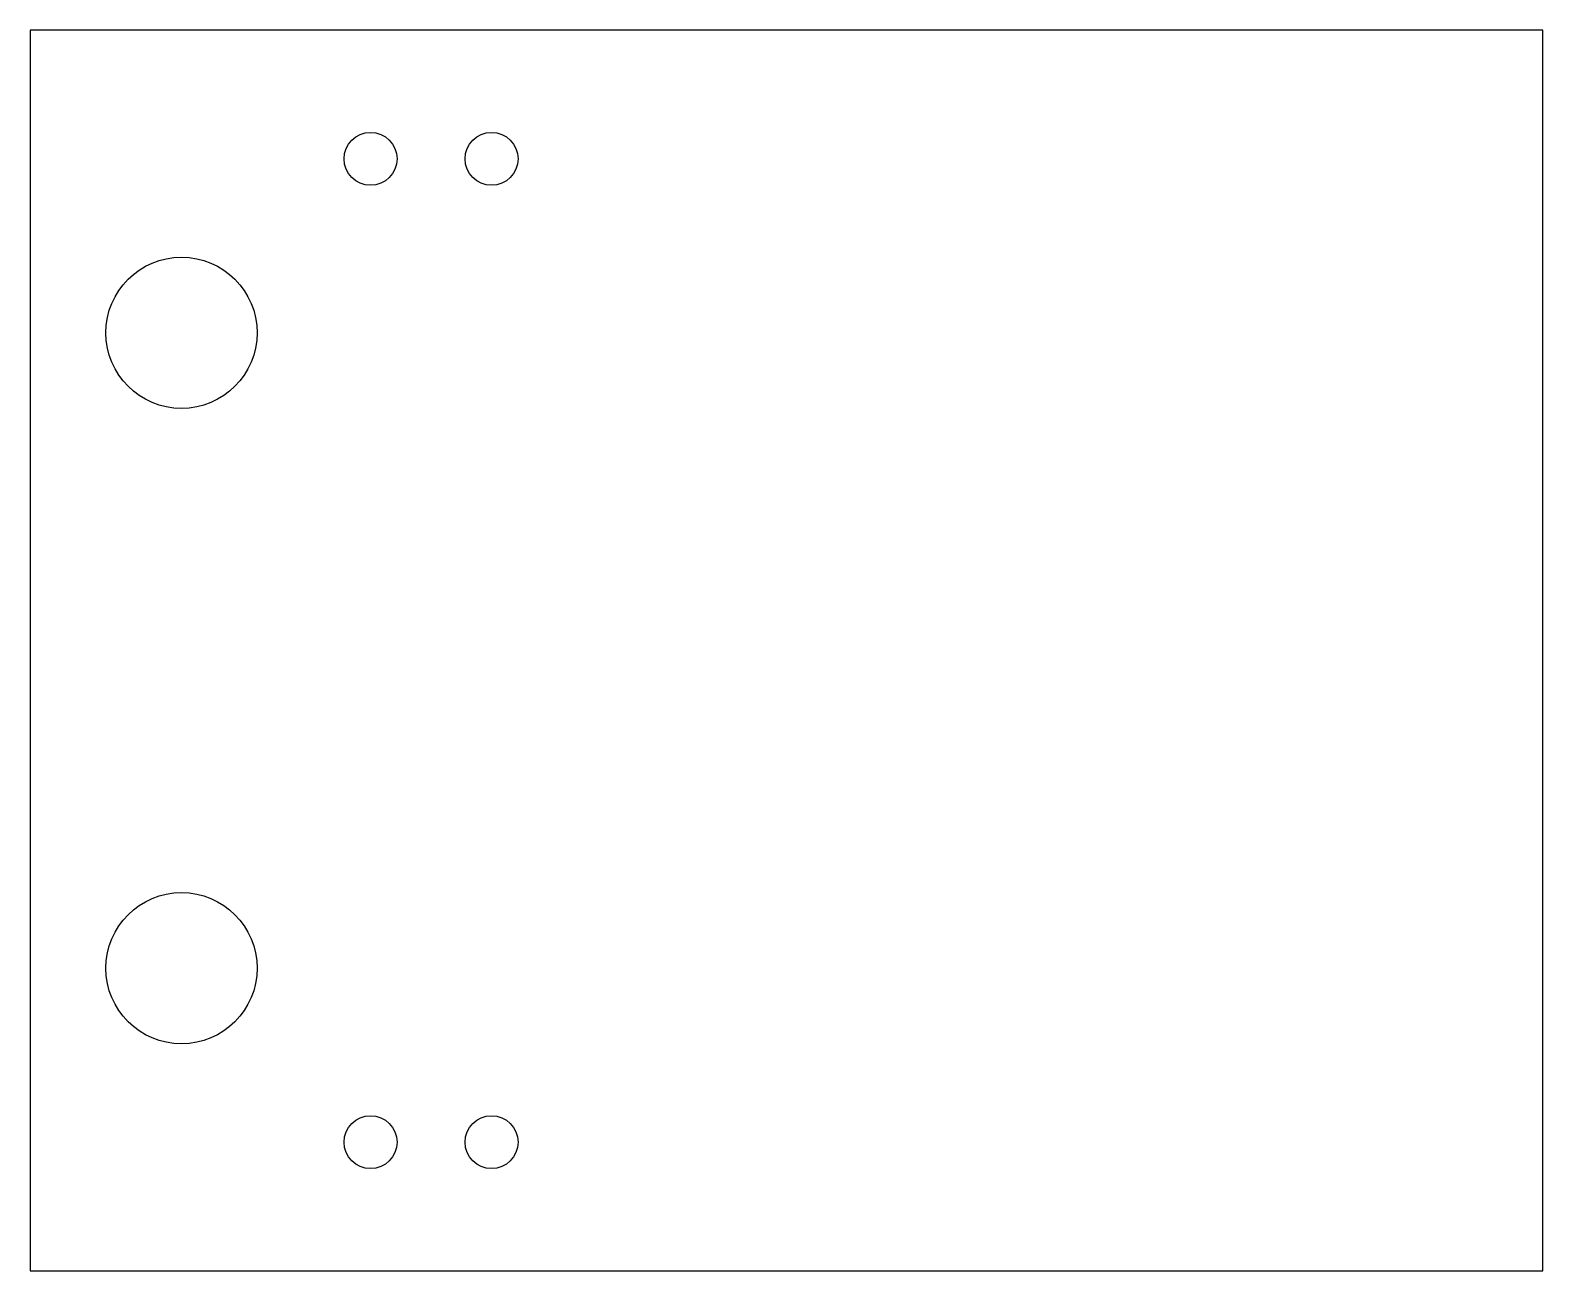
# Model space of a CAD drawing. Header units: millimetres. Extents: x 200 to 300, y 68 to 150.
import ezdxf

# ---------------------------------------------------------------- set-up
doc = ezdxf.new("R2010")
doc.units = ezdxf.units.MM
doc.layers.get('0').update_dxf_attribs({"linetype": 'CONTINUOUS'})

msp = doc.modelspace()

# ---------------------------------------------------------------- linework, layer by layer
msp.add_lwpolyline([(300, 150), (200, 150), (200, 68), (300, 68)], close=True)
for centre, radius in [((222.5, 141.5), 1.75), ((230.5, 141.5), 1.75), ((210, 130), 5), ((210, 88), 5), ((222.5, 76.5), 1.75), ((230.5, 76.5), 1.75)]:
    msp.add_circle(centre, radius)

doc.saveas('drawing.dxf')
